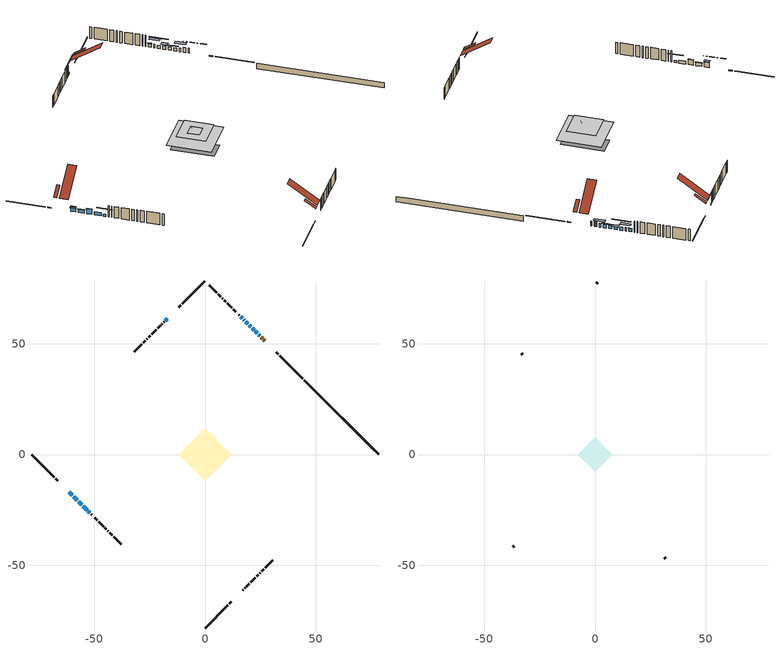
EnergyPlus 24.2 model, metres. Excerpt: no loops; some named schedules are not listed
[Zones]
conditioned space
 floor outside (Floor1 construction): -4,0 0,4 4,0 0,-4 z0.81
 floor adiabatic (AdiabaticFloorConstruction): -11.95,0 0,11.95 11.95,0 0,-11.95 z3.25
 floor foundation (Slab1 construction): -8.4,3.17 -3.17,8.4 8.4,-3.17 3.17,-8.4 z-1.55
 wall outside (RimJoist1 construction): 0,-78.33 10.3,-68.03 / -78.33,0 -68.03,-10.3 / 0,78.33 -10.3,68.03 / 44.06,34.27 33.76,44.57 z0.81:1.11
 wall outside (RimJoist3 construction): 10.96,-67.38 11.88,-66.45 / -67.38,-10.96 -66.45,-11.88 / -10.96,67.38 -11.88,66.45 / 33.1,45.23 32.18,46.16 z0.81:1.11
 wall outside (AdiabaticWallConstruction 1): 26.92,51.41 26.62,51.71 / 25.96,52.37 25.34,52.99 z0.81:2.84
 wall outside (AdiabaticWallConstruction): 24.69,53.65 24.25,54.08 / 17.76,60.57 17.54,60.79 z0.81:2.34; -61.19,-17.14 -59.9,-18.43 / -56.98,-21.35 -55.69,-22.64 z0.81:2.94; 23.6,54.74 22.79,55.54 / 22.14,56.19 21.34,57 / -59.24,-19.09 -57.64,-20.69 / 20.68,57.65 19.88,58.46 / 19.22,59.11 18.42,59.91 / 16.89,61.44 16.09,62.25 z0.81:2.16; -17.14,61.19 -17.85,60.48 z0.81:1.31; -55.03,-23.3 -53.26,-25.08 z0.81:2.03; -52.6,-25.73 -51.95,-26.38 z0.81:1.73
 wall outside (Wall10 construction): 17.14,-61.19 17.31,-61.02 / -51.3,-27.04 -51.12,-27.21 / -18.5,59.83 -18.68,59.66 / 15.43,62.9 15.26,63.07 z0.81:5.69
 wall outside (Wall1 construction): 17.97,-60.36 18.06,-60.27 / -50.47,-27.87 -50.37,-27.96 / -19.33,59 -19.43,58.91 / 14.6,63.73 14.51,63.83 z0.81:5.69
 wall outside (Wall2 construction): 18.72,-59.61 19.9,-58.43 / -49.72,-28.62 -48.54,-29.79 / -20.08,58.25 -21.26,57.07 / 13.85,64.48 12.67,65.66 z0.81:5.69
 wall outside (Wall3 construction): 20.55,-57.78 22.61,-55.72 / -47.88,-30.45 -45.82,-32.51 / -21.92,56.41 -23.98,54.36 / 12.02,66.32 9.96,68.37 z0.81:5.69
 wall outside (Wall4 construction): 23.27,-55.06 23.96,-54.37 / -45.17,-33.17 -44.47,-33.86 / -24.63,53.7 -25.32,53.01 / 9.3,69.03 8.61,69.72 z0.81:5.69
 wall outside (Wall5 construction): 24.62,-53.71 24.85,-53.48 / -43.82,-34.51 -43.58,-34.75 / -25.98,52.35 -26.22,52.12 / 7.95,70.38 7.72,70.61 z0.81:5.69
 wall outside (Wall6 construction): 25.51,-52.82 26.62,-51.72 / -42.93,-35.41 -41.82,-36.51 / -26.87,51.46 -27.98,50.35 / 7.06,71.27 5.95,72.38 z0.81:5.69
 wall outside (Wall7 construction): 27.27,-51.06 30.67,-47.66 / -41.16,-37.17 -37.76,-40.57 / -28.64,49.7 -32.03,46.3 / 5.3,73.03 1.9,76.43 z0.81:5.69
 wall foundation (FoundationWall1 construction): 44.71,33.62,-1.55 44.71,33.62,0.81 74.97,3.36,0.81 74.97,3.36,0.7 78.33,0,0.7 78.33,0,-1.55
 window (WindowConstruction 11): 24.68,53.65 24.25,54.08 z0.81:2.33
 window (WindowConstruction 6): -61.19,-17.14 -59.9,-18.43 z0.81:2.94
 window (WindowConstruction 7): 23.6,54.74 22.79,55.54 z0.81:2.16
 window (WindowConstruction 8): 22.14,56.19 21.34,57 z0.81:2.16
 window (WindowConstruction 9): -59.24,-19.09 -57.64,-20.69 z0.81:2.16
 window (WindowConstruction 10): -56.98,-21.35 -55.69,-22.64 z0.81:2.94
 window (WindowConstruction 12): -17.14,61.19 -17.85,60.49 z0.81:1.31
 window (WindowConstruction): 20.68,57.65 19.88,58.46 z0.81:2.16
 window (WindowConstruction 1): 19.22,59.11 18.42,59.91 z0.81:2.16
 window (WindowConstruction 2): 17.76,60.57 17.55,60.79 z0.81:2.33
 window (WindowConstruction 3): 16.89,61.44 16.09,62.24 z0.81:2.16
 window (WindowConstruction 4): -55.03,-23.3 -53.26,-25.08 z0.81:2.03
 window (WindowConstruction 5): -52.6,-25.73 -51.95,-26.38 z0.81:1.72
 door (Door): 26.92,51.41 26.62,51.71 z0.81:2.84
 door (Door 1): 25.96,52.37 25.34,52.99 z0.81:2.84
 ceiling adiabatic (AdiabaticFloorConstruction): 0,-11.95 11.95,0 0,11.95 -11.95,0 z3.25
 roof outside (Roof1 construction): 13.43,-64.9,5.69 10.45,-61.92,8.5 9.56,-62.81,8.5 12.54,-65.79,5.69; -64.9,-13.43,5.69 -61.92,-10.45,8.5 -62.81,-9.56,8.5 -65.79,-12.54,5.69; -13.43,64.9,5.69 -10.45,61.92,8.5 -9.56,62.81,8.5 -12.54,65.79,5.69; 30.62,47.71,5.69 27.64,44.73,8.5 28.54,43.83,8.5 31.52,46.81,5.69
attic - vented
 floor to conditioned space (Floor2 construction Reversed): -7.83,0 0,7.83 7.83,0 0,-7.83 z5.69
 floor to conditioned space (Floor3 construction Reversed): -2.24,0 0,2.24 2.24,0 0,-2.24 z5.69; -3.14,0 0,3.14 3.14,0 0,-3.14 z5.69
 wall outside (Wall8 construction): 31.33,-47 31.91,-46.42 / -37.11,-41.22 -36.52,-41.81 / -32.69,45.64 -33.28,45.06 / 1.24,77.09 0.66,77.68 z0.81:5.69
 roof outside (Roof2 construction): 16.48,-61.85,5.69 8.52,-53.89,13.19 6.13,-56.28,13.19 14.09,-64.24,5.69; -61.85,-16.48,5.69 -53.89,-8.52,13.19 -56.28,-6.13,13.19 -64.24,-14.09,5.69; -16.48,61.85,5.69 -8.52,53.89,13.19 -6.13,56.28,13.19 -14.09,64.24,5.69; 27.57,50.76,5.69 19.61,42.79,13.19 22,40.4,13.19 29.97,48.37,5.69
shading: 22.96,55.37 25.98,52.35 26.84,53.22 23.82,56.23 z4.16; -59.79,-18.54 -61.3,-17.03 -62.16,-17.9 -60.66,-19.4 z3.09; 22.36,55.97 24.03,54.3 24.24,54.52 22.57,56.18 z2.77; 20.9,57.43 22.57,55.76 22.78,55.97 21.12,57.64 z2.77; -57.53,-20.8 -59.35,-18.98 -59.56,-19.2 -57.74,-21.01 z2.31; -55.58,-22.75 -57.09,-21.24 -57.3,-21.46 -55.79,-22.96 z3.09; -21.08,57.25 -13.91,64.42 -14.12,64.63 -21.29,57.47 z5.88; 19.45,58.89 21.11,57.22 21.97,58.08 20.31,59.75 z2.77; 16.26,62.07 21.38,56.95 21.59,57.17 16.47,62.28 z5.21; 16.25,62.08 19.05,59.28 19.92,60.14 17.11,62.94 z4.16; 15.98,62.35 16.99,61.34 17.21,61.55 16.19,62.56 z2.31; -50.23,-28.11 -54.33,-24.01 -54.54,-24.22 -50.44,-28.32 z4.17
[Building]
Building 1: Terrain=Suburbs
[Site:Location]
Montreal Mirabel Intl AP_QC: Latitude {deg}=45.68; Longitude {deg}=-74.03; Time Zone {hr}=-5; Elevation {m}=82; Keep Site Location Information=Yes
[Site:GroundTemperature:Shallow]
0.642858, -1.75623, -1.94836, -0.80987, 3.76054, 8.30966, 12.2535, 14.7518, 14.9641, 12.9321, 9.08883, 4.67926
[Site:WaterMainsTemperature]
Calculation Method=Schedule; Temperature Schedule=mains temperature schedule
[Material] Roughness=Rough; Thermal Absorptance=0.9
Name | Thickness {m} | Conductivity {W/m-K} | Density {kg/m3} | Specific Heat {J/kg-K} | Solar Absorptance | Visible Absorptance
asphalt or fiberglass shingles | 0.00635 | 0.162714 | 1121.4 | 1465.45 | 0.84 | 0.84
ceiling loosefill ins | 0.169333 | 0.0480833 | 16.02 | 1046.75 | 0.7 | 0.7
ceiling stud and cavity | 0.1397 | 0.0826429 | 65.682 | 1177.47 | 0.7 | 0.7
ceiling stud and cavity 1 | 0.1397 | 0.0833374 | 65.682 | 1177.47 | 0.7 | 0.7
concrete 4.0 in. | 0.1016 | 1.803125 | 2242.8 | 837.4 | 0.7 | 0.7
concrete 8.0 in. | 0.2032 | 1.803125 | 2242.8 | 837.4 | 0.7 | 0.7
door material | 0.04445 | 0.053851 | 512.64 | 1214.23 | 0.7 | 0.7
exterior vertical ins | 0.0471193 | 0.029427 | 32.04 | 1214.23 | 0.7 | 0.7
floor covering | 0.0127 | 0.0433444 | 54.468 | 1339.84 | 0.6 | 0.6
floor rigid ins; rim joist rigid ins; wall rigid ins | 0.051816 | 0.029427 | 32.04 | 1214.23 | 0.7 | 0.7
floor rigid ins 1; wall rigid ins 1 | 0.512978 | 0.029427 | 32.04 | 1214.23 | 0.7 | 0.7
floor stud and cavity | 0.1397 | 0.0878408 | 92.3553 | 1139.71 | 0.7 | 0.7
floor stud and cavity 1 | 0.1397 | 1.75129 | 37.0049 | 1207.88 | 0.7 | 0.7
furniture material conditioned space 1 | 0.1524 | 0.115458 | 640.8 | 1214.23 | 0.6 | 0.6
gypsum board | 0.0127 | 0.160291 | 801 | 837.4 | 0.6 | 0.6
gypsum board 1 | 0.0127 | 0.160291 | 801 | 837.4 | 0.7 | 0.7
osb sheathing 0.5 in. | 0.0127 | 0.115458 | 512.64 | 1214.23 | 0.7 | 0.7
osb sheathing 0.75 in. | 0.01905 | 0.115458 | 512.64 | 1214.23 | 0.7 | 0.7
osb sheathing 2.0 in. | 0.0508 | 0.115458 | 512.64 | 1214.23 | 0.7 | 0.7
rim joist rigid ins 1 | 0.103632 | 0.029427 | 32.04 | 1214.23 | 0.7 | 0.7
rim joist stud and cavity | 0.0508 | 0.0327253 | 125.044 | 1163.47 | 0.6 | 0.6
rim joist stud and cavity 1 | 0.0508 | 0.135078 | 125.044 | 1163.47 | 0.6 | 0.6
roof stud and cavity | 0.2032 | 0.113123 | 78.34581 | 1123.46 | 0.7 | 0.7
wall stud and cavity | 0.1397 | 0.170256 | 139.0536 | 1170.24 | 0.7 | 0.7
wall stud and cavity 1 | 0.1397 | 0.14531 | 139.0536 | 1170.24 | 0.7 | 0.7
wall stud and cavity 10 | 0.0889 | 0.391764 | 83.0341 | 1211.67 | 0.7 | 0.7
wall stud and cavity 2 | 0.1397 | 0.156487 | 139.0536 | 1170.24 | 0.7 | 0.7
wall stud and cavity 3 | 0.1397 | 0.176702 | 139.0536 | 1170.24 | 0.7 | 0.7
wall stud and cavity 4 | 0.1397 | 0.169891 | 139.0536 | 1170.24 | 0.7 | 0.7
wall stud and cavity 5 | 0.1397 | 0.1517 | 139.0536 | 1170.24 | 0.7 | 0.7
wall stud and cavity 6 | 0.1397 | 0.144253 | 139.0536 | 1170.24 | 0.7 | 0.7
wall stud and cavity 7 | 0.0889 | 6.1454 | 50.32683 | 1063.81 | 0.6 | 0.6
wall stud and cavity 8 | 0.1397 | 0.111052 | 139.0536 | 1170.24 | 0.7 | 0.7
wall stud and cavity 9 | 0.0889 | 0.380278 | 52.3479 | 1209.89 | 0.7 | 0.7
wood siding | 0.0254 | 0.102417 | 544.68 | 1172.36 | 0 | 0
wood siding 1 | 0.00254 | 0.102417 | 544.68 | 1172.36 | 0 | 0
wood siding 2; wood siding 3; wood siding 4 | 0.0254 | 0.102417 | 544.68 | 1172.36 | 0.7 | 0.7
[WindowMaterial:SimpleGlazingSystem]
Name | U-Factor {W/m2-K} | Solar Heat Gain Coefficient
WindowMaterial | 2.91963 | 0.67
WindowMaterial 1 | 2.93382 | 0.6
WindowMaterial 2 | 3.07009 | 0.35
WindowMaterial 3 | 2.96619 | 0.55
WindowMaterial 4 | 2.97187 | 0.6
WindowMaterial 5 | 2.961077 | 0.63
WindowMaterial 6 | 3.09508 | 0.34
[Construction]
AdiabaticFloorConstruction: floor stud and cavity 1, floor rigid ins 1, osb sheathing 0.75 in., floor covering
AdiabaticWallConstruction: wood siding 3, wall rigid ins 1, wall stud and cavity 9, gypsum board
AdiabaticWallConstruction 1: wood siding 4, wall rigid ins 1, wall stud and cavity 9, gypsum board
Door; Door 1: door material
Floor1 construction: floor stud and cavity, floor rigid ins, osb sheathing 0.75 in., floor covering
Floor2 construction Reversed: gypsum board, ceiling stud and cavity, ceiling loosefill ins
Floor3 construction Reversed: gypsum board, ceiling stud and cavity 1, ceiling loosefill ins
FoundationWall1 construction: concrete 8.0 in., gypsum board 1
furniture construction conditioned space 1: furniture material conditioned space 1
PartitionWallConstruction: gypsum board, wall stud and cavity 10, gypsum board
RimJoist1 construction: wood siding 2, rim joist rigid ins, osb sheathing 2.0 in., rim joist stud and cavity
RimJoist3 construction: wood siding 2, rim joist rigid ins 1, osb sheathing 2.0 in., rim joist stud and cavity 1
Roof1 construction: asphalt or fiberglass shingles, osb sheathing 0.75 in., roof stud and cavity, gypsum board
Roof2 construction: asphalt or fiberglass shingles
Slab1 construction: concrete 4.0 in.
Wall1 construction: wood siding, wall rigid ins, osb sheathing 0.5 in., wall stud and cavity, gypsum board
Wall10 construction: wood siding, osb sheathing 0.5 in., wall stud and cavity 8, gypsum board
Wall2 construction: wood siding, wall rigid ins, osb sheathing 0.5 in., wall stud and cavity 1, gypsum board
Wall3 construction: wood siding, wall rigid ins, osb sheathing 0.5 in., wall stud and cavity 2, gypsum board
Wall4 construction: wood siding, wall rigid ins, osb sheathing 0.5 in., wall stud and cavity 3, gypsum board
Wall5 construction: wood siding, wall rigid ins, osb sheathing 0.5 in., wall stud and cavity 4, gypsum board
Wall6 construction: wood siding, wall rigid ins, osb sheathing 0.5 in., wall stud and cavity 5, gypsum board
Wall7 construction: wood siding, wall rigid ins, osb sheathing 0.5 in., wall stud and cavity 6, gypsum board
Wall8 construction: wood siding 1, wall stud and cavity 7
WindowConstruction: WindowMaterial
WindowConstruction 1; WindowConstruction 3; WindowConstruction 4; WindowConstruction 7; WindowConstruction 8; WindowConstruction 9: WindowMaterial 1
WindowConstruction 10; WindowConstruction 6: WindowMaterial 4
WindowConstruction 11: WindowMaterial 5
WindowConstruction 12: WindowMaterial 6
WindowConstruction 2: WindowMaterial 2
WindowConstruction 5: WindowMaterial 3
[Zone] Multiplier=1; Part of Total Floor Area=Yes
Name | Volume {m3}
attic - vented | 173.934
conditioned space | 1016.9
[Space]
Name | Zone | Volume {m3}
attic - vented 1 | attic - vented | 173.934
conditioned space 1 | conditioned space | 1016.9
[ZoneInfiltration:EffectiveLeakageArea]
infil attic - vented 1: Zone or Space=attic - vented 1; Schedule=Always On Discrete; Effective Air Leakage Area {cm2}=7033.85; Stack Coefficient=0.000861159; Wind Coefficient=1.98272e-05
[ZoneMixing]
whole house fan mix: Zone or Space=attic - vented; Schedule=Always On Continuous; Design Flow Rate Calculation Method=Flow/Zone; Design Flow Rate {m3/s}=0; Source Zone or Space=conditioned space
[SurfaceProperty:ExposedFoundationPerimeter]
Slab1: Exposed Perimeter Calculation Method=TotalExposedPerimeter; Total Exposed Perimeter {m}=47.543
[InternalMass] Zone or ZoneList=conditioned space; Space or SpaceList=conditioned space 1
Name | Construction | Surface Area {m2}
furniture mass conditioned space 1 | furniture construction conditioned space 1 | 175.54
partition wall mass | PartitionWallConstruction | 438.849
[Lights]
interior lighting: Zone or ZoneList or Space or SpaceList=conditioned space 1; Schedule=interior lighting schedule; Design Level Calculation Method=LightingLevel; Lighting Level {W}=343.2; Return Air Fraction=0; Fraction Radiant=0.6; Fraction Visible=0.2; Fraction Replaceable=1
[People]
occupants: Zone or ZoneList or Space or SpaceList=conditioned space 1; Number of People Schedule=occupants schedule; Number of People Calculation Method=People; Number of People=3; Fraction Radiant=0.314171; Sensible Heat Fraction=0.56303; Activity Level Schedule=occupants activity schedule; Carbon Dioxide Generation Rate {m3/s-W}=0; Enable ASHRAE 55 Comfort Warnings=No; Mean Radiant Temperature Calculation Type=EnclosureAveraged
[ElectricEquipment] Zone or ZoneList or Space or SpaceList=conditioned space 1; Design Level Calculation Method=EquipmentLevel
Name | Schedule | Design Level {W} | Fraction Latent | Fraction Radiant | Fraction Lost
clothes dryer | clothes dryer schedule | 140.772 | 0.015 | 0.081 | 0.85
clothes washer | clothes washer schedule | 32.1985 | 0.03 | 0.162 | 0.7
cooking range | cooking range schedule | 215.147 | 0.08 | 0.432 | 0.2
dishwasher | dishwasher schedule | 66.8632 | 0.3 | 0.18 | 0.4
fridge | fridge schedule | 72.9452 | 0 | 0.6 | 0
mech vent house fan | mech vent house fan schedule | 310 | 0 | 0 | 1
mech vent house fan cfis | mech vent house fan cfis schedule | 0 | 0 | 0 | 0
misc plug loads | misc plug loads schedule | 494.7 | 0.045 | 0.513 | 0.1
whole house fan | Always On Discrete | 0 | 0 | 0 | 1
[OtherEquipment] Zone or ZoneList or Space or SpaceList=conditioned space 1; Design Level Calculation Method=EquipmentLevel
Name | Fuel Type | Schedule | Design Level {W} | Fraction Latent | Fraction Radiant | Fraction Lost
clothes dryer 1 | Electricity | clothes dryer schedule | 0 | 0.015 | 0.081 | 0.85
cooking range 1 | Electricity | cooking range schedule | 0 | 0.08 | 0.432 | 0.2
general water use latent | None | general water use schedule | 62.594 | 1 | 0 | 0
general water use sensible | None | general water use schedule | -61.6891 | 0 | 0.6 | 0
mech vent house fan latent load | None | Always On Discrete | 0 | 1 | 0 | 0
mech vent house fan sensible load | None | Always On Discrete | 0 | 0 | 0 | 0
water heater energy adjustment1 | Electricity | Always On Discrete | 0.01 | 0 | 0 | 1
[ZoneInfiltration:DesignFlowRate] Zone or ZoneList or Space or SpaceList=conditioned space 1; Schedule=Always On Discrete; Design Flow Rate Calculation Method=Flow/Zone; Design Flow Rate {m3/s}=0
infil flow; natural vent flow; whole house fan flow
[Foundation:Kiva]
Foundation Kiva 1: Initial Indoor Air Temperature {C}=21; Wall Height Above Grade {m}=0.810006; Wall Depth Below Slab {m}=0.2032; Custom Block Material Name 1=exterior vertical ins; Custom Block Depth 1 {m}=2.36001; Custom Block X Position 1 {m}=0.2159; Custom Block Z Position 1 {m}=0
[Foundation:Kiva:Settings]
Soil Conductivity {W/m-K}=0.849921; Soil Density {kg/m3}=1842.3; Soil Specific Heat {J/kg-K}=418.7; Ground Solar Absorptivity=0.9; Ground Thermal Absorptivity=0.9; Ground Surface Roughness {m}=0.03; Far-Field Width {m}=40; Deep-Ground Boundary Condition=ZeroFlux; Deep-Ground Depth {m}=40; Minimum Cell Dimension {m}=0.2; Maximum Cell Growth Coefficient=3; Simulation Timestep=Timestep
[Exterior:Lights]
exterior lighting: Schedule=exterior lighting schedule; Design Level {W}=75.6
[Schedule:Constant]
Name | Hourly Value
Always On Continuous; mech vent house fan schedule; mech vent house fan cfis schedule; Always On Discrete | 1
occupants activity schedule | 117.228
fridge schedule | 0
[Schedule:Week:Daily]
interior lighting schedule Week Rule - Jan1-Jan27: interior lighting schedule day, interior lighting schedule day, interior lighting schedule day, interior lighting schedule day, interior lighting schedule day, interior lighting schedule day, interior lighting schedule day, interior lighting schedule default day, interior lighting schedule default day, interior lighting schedule default day, interior lighting schedule default day, interior lighting schedule default day
interior lighting schedule Week Rule - Jan28-Feb3: interior lighting schedule day, interior lighting schedule day, interior lighting schedule day, interior lighting schedule day, interior lighting schedule day 1, interior lighting schedule day 1, interior lighting schedule day 1, interior lighting schedule default day, interior lighting schedule default day, interior lighting schedule default day, interior lighting schedule default day, interior lighting schedule default day
interior lighting schedule Week Rule - Feb4-Feb24: interior lighting schedule day 1, interior lighting schedule day 1, interior lighting schedule day 1, interior lighting schedule day 1, interior lighting schedule day 1, interior lighting schedule day 1, interior lighting schedule day 1, interior lighting schedule default day, interior lighting schedule default day, interior lighting schedule default day, interior lighting schedule default day, interior lighting schedule default day
interior lighting schedule Week Rule - Feb25-Mar3: interior lighting schedule day 1, interior lighting schedule day 1, interior lighting schedule day 1, interior lighting schedule day 1, interior lighting schedule day 2, interior lighting schedule day 2, interior lighting schedule day 2, interior lighting schedule default day, interior lighting schedule default day, interior lighting schedule default day, interior lighting schedule default day, interior lighting schedule default day
interior lighting schedule Week Rule - Mar4-Mar31: interior lighting schedule day 2, interior lighting schedule day 2, interior lighting schedule day 2, interior lighting schedule day 2, interior lighting schedule day 2, interior lighting schedule day 2, interior lighting schedule day 2, interior lighting schedule default day, interior lighting schedule default day, interior lighting schedule default day, interior lighting schedule default day, interior lighting schedule default day
interior lighting schedule Week Rule - Apr1-Apr28: interior lighting schedule day 3, interior lighting schedule day 3, interior lighting schedule day 3, interior lighting schedule day 3, interior lighting schedule day 3, interior lighting schedule day 3, interior lighting schedule day 3, interior lighting schedule default day, interior lighting schedule default day, interior lighting schedule default day, interior lighting schedule default day, interior lighting schedule default day
interior lighting schedule Week Rule - Apr29-May5: interior lighting schedule day 3, interior lighting schedule day 3, interior lighting schedule day 4, interior lighting schedule day 4, interior lighting schedule day 4, interior lighting schedule day 4, interior lighting schedule day 4, interior lighting schedule default day, interior lighting schedule default day, interior lighting schedule default day, interior lighting schedule default day, interior lighting schedule default day
interior lighting schedule Week Rule - May6-May26: interior lighting schedule day 4, interior lighting schedule day 4, interior lighting schedule day 4, interior lighting schedule day 4, interior lighting schedule day 4, interior lighting schedule day 4, interior lighting schedule day 4, interior lighting schedule default day, interior lighting schedule default day, interior lighting schedule default day, interior lighting schedule default day, interior lighting schedule default day
interior lighting schedule Week Rule - May27-Jun2: interior lighting schedule day 4, interior lighting schedule day 4, interior lighting schedule day 4, interior lighting schedule day 4, interior lighting schedule day 4, interior lighting schedule day 5, interior lighting schedule day 5, interior lighting schedule default day, interior lighting schedule default day, interior lighting schedule default day, interior lighting schedule default day, interior lighting schedule default day
interior lighting schedule Week Rule - Jun3-Jun30: interior lighting schedule day 5, interior lighting schedule day 5, interior lighting schedule day 5, interior lighting schedule day 5, interior lighting schedule day 5, interior lighting schedule day 5, interior lighting schedule day 5, interior lighting schedule default day, interior lighting schedule default day, interior lighting schedule default day, interior lighting schedule default day, interior lighting schedule default day
interior lighting schedule Week Rule - Jul1-Jul28: interior lighting schedule day 6, interior lighting schedule day 6, interior lighting schedule day 6, interior lighting schedule day 6, interior lighting schedule day 6, interior lighting schedule day 6, interior lighting schedule day 6, interior lighting schedule default day, interior lighting schedule default day, interior lighting schedule default day, interior lighting schedule default day, interior lighting schedule default day
interior lighting schedule Week Rule - Jul29-Aug4: interior lighting schedule day 6, interior lighting schedule day 6, interior lighting schedule day 6, interior lighting schedule day 7, interior lighting schedule day 7, interior lighting schedule day 7, interior lighting schedule day 7, interior lighting schedule default day, interior lighting schedule default day, interior lighting schedule default day, interior lighting schedule default day, interior lighting schedule default day
interior lighting schedule Week Rule - Aug5-Aug25: interior lighting schedule day 7, interior lighting schedule day 7, interior lighting schedule day 7, interior lighting schedule day 7, interior lighting schedule day 7, interior lighting schedule day 7, interior lighting schedule day 7, interior lighting schedule default day, interior lighting schedule default day, interior lighting schedule default day, interior lighting schedule default day, interior lighting schedule default day
interior lighting schedule Week Rule - Aug26-Sep1: interior lighting schedule day 7, interior lighting schedule day 7, interior lighting schedule day 7, interior lighting schedule day 7, interior lighting schedule day 7, interior lighting schedule day 7, interior lighting schedule day 8, interior lighting schedule default day, interior lighting schedule default day, interior lighting schedule default day, interior lighting schedule default day, interior lighting schedule default day
interior lighting schedule Week Rule - Sep2-Sep29: interior lighting schedule day 8, interior lighting schedule day 8, interior lighting schedule day 8, interior lighting schedule day 8, interior lighting schedule day 8, interior lighting schedule day 8, interior lighting schedule day 8, interior lighting schedule default day, interior lighting schedule default day, interior lighting schedule default day, interior lighting schedule default day, interior lighting schedule default day
interior lighting schedule Week Rule - Sep30-Oct6: interior lighting schedule day 8, interior lighting schedule day 9, interior lighting schedule day 9, interior lighting schedule day 9, interior lighting schedule day 9, interior lighting schedule day 9, interior lighting schedule day 9, interior lighting schedule default day, interior lighting schedule default day, interior lighting schedule default day, interior lighting schedule default day, interior lighting schedule default day
interior lighting schedule Week Rule - Oct7-Oct27: interior lighting schedule day 9, interior lighting schedule day 9, interior lighting schedule day 9, interior lighting schedule day 9, interior lighting schedule day 9, interior lighting schedule day 9, interior lighting schedule day 9, interior lighting schedule default day, interior lighting schedule default day, interior lighting schedule default day, interior lighting schedule default day, interior lighting schedule default day
interior lighting schedule Week Rule - Oct28-Nov3: interior lighting schedule day 9, interior lighting schedule day 9, interior lighting schedule day 9, interior lighting schedule day 9, interior lighting schedule day 10, interior lighting schedule day 10, interior lighting schedule day 10, interior lighting schedule default day, interior lighting schedule default day, interior lighting schedule default day, interior lighting schedule default day, interior lighting schedule default day
interior lighting schedule Week Rule - Nov4-Nov24: interior lighting schedule day 10, interior lighting schedule day 10, interior lighting schedule day 10, interior lighting schedule day 10, interior lighting schedule day 10, interior lighting schedule day 10, interior lighting schedule day 10, interior lighting schedule default day, interior lighting schedule default day, interior lighting schedule default day, interior lighting schedule default day, interior lighting schedule default day
interior lighting schedule Week Rule - Nov25-Dec1: interior lighting schedule day 10, interior lighting schedule day 10, interior lighting schedule day 10, interior lighting schedule day 10, interior lighting schedule day 10, interior lighting schedule day 10, interior lighting schedule day 11, interior lighting schedule default day, interior lighting schedule default day, interior lighting schedule default day, interior lighting schedule default day, interior lighting schedule default day
interior lighting schedule Week Rule - Dec2-Dec31: interior lighting schedule day 11, interior lighting schedule day 11, interior lighting schedule day 11, interior lighting schedule day 11, interior lighting schedule day 11, interior lighting schedule day 11, interior lighting schedule day 11, interior lighting schedule default day, interior lighting schedule default day, interior lighting schedule default day, interior lighting schedule default day, interior lighting schedule default day
occupants schedule Week Rule - Jan1-Dec31: occupants schedule day, occupants schedule day, occupants schedule day, occupants schedule day, occupants schedule day, occupants schedule day, occupants schedule day, occupants schedule default day, occupants schedule default day, occupants schedule default day, occupants schedule default day, occupants schedule default day
clothes dryer schedule Week Rule - Jan1-Dec31: clothes dryer schedule day, clothes dryer schedule day, clothes dryer schedule day, clothes dryer schedule day, clothes dryer schedule day, clothes dryer schedule day, clothes dryer schedule day, clothes dryer schedule default day, clothes dryer schedule default day, clothes dryer schedule default day, clothes dryer schedule default day, clothes dryer schedule default day
clothes washer schedule Week Rule - Jan1-Dec31: clothes washer schedule day, clothes washer schedule day, clothes washer schedule day, clothes washer schedule day, clothes washer schedule day, clothes washer schedule day, clothes washer schedule day, clothes washer schedule default day, clothes washer schedule default day, clothes washer schedule default day, clothes washer schedule default day, clothes washer schedule default day
cooking range schedule Week Rule - Jan1-Dec31: cooking range schedule day, cooking range schedule day, cooking range schedule day, cooking range schedule day, cooking range schedule day, cooking range schedule day, cooking range schedule day, cooking range schedule default day, cooking range schedule default day, cooking range schedule default day, cooking range schedule default day, cooking range schedule default day
dishwasher schedule Week Rule - Jan1-Dec31: dishwasher schedule day, dishwasher schedule day, dishwasher schedule day, dishwasher schedule day, dishwasher schedule day, dishwasher schedule day, dishwasher schedule day, dishwasher schedule default day, dishwasher schedule default day, dishwasher schedule default day, dishwasher schedule default day, dishwasher schedule default day
misc plug loads schedule Week Rule - Jan1-Dec31: misc plug loads schedule day, misc plug loads schedule day, misc plug loads schedule day, misc plug loads schedule day, misc plug loads schedule day, misc plug loads schedule day, misc plug loads schedule day, misc plug loads schedule default day, misc plug loads schedule default day, misc plug loads schedule default day, misc plug loads schedule default day, misc plug loads schedule default day
general water use schedule Week Rule - Jan1-Dec31: general water use schedule day, general water use schedule day, general water use schedule day, general water use schedule day, general water use schedule day, general water use schedule day, general water use schedule day, general water use schedule default day, general water use schedule default day, general water use schedule default day, general water use schedule default day, general water use schedule default day
exterior lighting schedule Week Rule - Jan1-Jan27: exterior lighting schedule day, exterior lighting schedule day, exterior lighting schedule day, exterior lighting schedule day, exterior lighting schedule day, exterior lighting schedule day, exterior lighting schedule day, exterior lighting schedule default day, exterior lighting schedule default day, exterior lighting schedule default day, exterior lighting schedule default day, exterior lighting schedule default day
exterior lighting schedule Week Rule - Jan28-Feb3: exterior lighting schedule day, exterior lighting schedule day, exterior lighting schedule day, exterior lighting schedule day, exterior lighting schedule day 1, exterior lighting schedule day 1, exterior lighting schedule day 1, exterior lighting schedule default day, exterior lighting schedule default day, exterior lighting schedule default day, exterior lighting schedule default day, exterior lighting schedule default day
exterior lighting schedule Week Rule - Feb4-Feb24: exterior lighting schedule day 1, exterior lighting schedule day 1, exterior lighting schedule day 1, exterior lighting schedule day 1, exterior lighting schedule day 1, exterior lighting schedule day 1, exterior lighting schedule day 1, exterior lighting schedule default day, exterior lighting schedule default day, exterior lighting schedule default day, exterior lighting schedule default day, exterior lighting schedule default day
exterior lighting schedule Week Rule - Feb25-Mar3: exterior lighting schedule day 1, exterior lighting schedule day 1, exterior lighting schedule day 1, exterior lighting schedule day 1, exterior lighting schedule day 2, exterior lighting schedule day 2, exterior lighting schedule day 2, exterior lighting schedule default day, exterior lighting schedule default day, exterior lighting schedule default day, exterior lighting schedule default day, exterior lighting schedule default day
exterior lighting schedule Week Rule - Mar4-Mar31: exterior lighting schedule day 2, exterior lighting schedule day 2, exterior lighting schedule day 2, exterior lighting schedule day 2, exterior lighting schedule day 2, exterior lighting schedule day 2, exterior lighting schedule day 2, exterior lighting schedule default day, exterior lighting schedule default day, exterior lighting schedule default day, exterior lighting schedule default day, exterior lighting schedule default day
exterior lighting schedule Week Rule - Apr1-Apr28: exterior lighting schedule day 3, exterior lighting schedule day 3, exterior lighting schedule day 3, exterior lighting schedule day 3, exterior lighting schedule day 3, exterior lighting schedule day 3, exterior lighting schedule day 3, exterior lighting schedule default day, exterior lighting schedule default day, exterior lighting schedule default day, exterior lighting schedule default day, exterior lighting schedule default day
exterior lighting schedule Week Rule - Apr29-May5: exterior lighting schedule day 3, exterior lighting schedule day 3, exterior lighting schedule day 4, exterior lighting schedule day 4, exterior lighting schedule day 4, exterior lighting schedule day 4, exterior lighting schedule day 4, exterior lighting schedule default day, exterior lighting schedule default day, exterior lighting schedule default day, exterior lighting schedule default day, exterior lighting schedule default day
exterior lighting schedule Week Rule - May6-May26: exterior lighting schedule day 4, exterior lighting schedule day 4, exterior lighting schedule day 4, exterior lighting schedule day 4, exterior lighting schedule day 4, exterior lighting schedule day 4, exterior lighting schedule day 4, exterior lighting schedule default day, exterior lighting schedule default day, exterior lighting schedule default day, exterior lighting schedule default day, exterior lighting schedule default day
exterior lighting schedule Week Rule - May27-Jun2: exterior lighting schedule day 4, exterior lighting schedule day 4, exterior lighting schedule day 4, exterior lighting schedule day 4, exterior lighting schedule day 4, exterior lighting schedule day 5, exterior lighting schedule day 5, exterior lighting schedule default day, exterior lighting schedule default day, exterior lighting schedule default day, exterior lighting schedule default day, exterior lighting schedule default day
exterior lighting schedule Week Rule - Jun3-Jun30: exterior lighting schedule day 5, exterior lighting schedule day 5, exterior lighting schedule day 5, exterior lighting schedule day 5, exterior lighting schedule day 5, exterior lighting schedule day 5, exterior lighting schedule day 5, exterior lighting schedule default day, exterior lighting schedule default day, exterior lighting schedule default day, exterior lighting schedule default day, exterior lighting schedule default day
[Schedule:Year]
interior lighting schedule: interior lighting schedule Week Rule - Jan1-Jan27, 1, 1, 1, 27, interior lighting schedule Week Rule - Jan28-Feb3, 1, 28, 2, 3, interior lighting schedule Week Rule - Feb4-Feb24, 2, 4, 2, 24, interior lighting schedule Week Rule - Feb25-Mar3, 2, 25, 3, 3, interior lighting schedule Week Rule - Mar4-Mar31, 3, 4, 3, 31, interior lighting schedule Week Rule - Apr1-Apr28, 4, 1, 4, 28, interior lighting schedule Week Rule - Apr29-May5, 4, 29, 5, 5, interior lighting schedule Week Rule - May6-May26, 5, 6, 5, 26, interior lighting schedule Week Rule - May27-Jun2, 5, 27, 6, 2, interior lighting schedule Week Rule - Jun3-Jun30, 6, 3, 6, 30, interior lighting schedule Week Rule - Jul1-Jul28, 7, 1, 7, 28, interior lighting schedule Week Rule - Jul29-Aug4, 7, 29, 8, 4, interior lighting schedule Week Rule - Aug5-Aug25, 8, 5, 8, 25, interior lighting schedule Week Rule - Aug26-Sep1, 8, 26, 9, 1, interior lighting schedule Week Rule - Sep2-Sep29, 9, 2, 9, 29, interior lighting schedule Week Rule - Sep30-Oct6, 9, 30, 10, 6, interior lighting schedule Week Rule - Oct7-Oct27, 10, 7, 10, 27, interior lighting schedule Week Rule - Oct28-Nov3, 10, 28, 11, 3, interior lighting schedule Week Rule - Nov4-Nov24, 11, 4, 11, 24, interior lighting schedule Week Rule - Nov25-Dec1, 11, 25, 12, 1, interior lighting schedule Week Rule - Dec2-Dec31, 12, 2, 12, 31
occupants schedule: occupants schedule Week Rule - Jan1-Dec31, 1, 1, 12, 31
clothes dryer schedule: clothes dryer schedule Week Rule - Jan1-Dec31, 1, 1, 12, 31
clothes washer schedule: clothes washer schedule Week Rule - Jan1-Dec31, 1, 1, 12, 31
cooking range schedule: cooking range schedule Week Rule - Jan1-Dec31, 1, 1, 12, 31
dishwasher schedule: dishwasher schedule Week Rule - Jan1-Dec31, 1, 1, 12, 31
misc plug loads schedule: misc plug loads schedule Week Rule - Jan1-Dec31, 1, 1, 12, 31
general water use schedule: general water use schedule Week Rule - Jan1-Dec31, 1, 1, 12, 31
exterior lighting schedule: exterior lighting schedule Week Rule - Jan1-Jan27, 1, 1, 1, 27, exterior lighting schedule Week Rule - Jan28-Feb3, 1, 28, 2, 3, exterior lighting schedule Week Rule - Feb4-Feb24, 2, 4, 2, 24, exterior lighting schedule Week Rule - Feb25-Mar3, 2, 25, 3, 3, exterior lighting schedule Week Rule - Mar4-Mar31, 3, 4, 3, 31, exterior lighting schedule Week Rule - Apr1-Apr28, 4, 1, 4, 28, exterior lighting schedule Week Rule - Apr29-May5, 4, 29, 5, 5, exterior lighting schedule Week Rule - May6-May26, 5, 6, 5, 26, exterior lighting schedule Week Rule - May27-Jun2, 5, 27, 6, 2, exterior lighting schedule Week Rule - Jun3-Jun30, 6, 3, 6, 30, exterior lighting schedule Week Rule - Jul1-Jul28, 7, 1, 7, 28, exterior lighting schedule Week Rule - Jul29-Aug4, 7, 29, 8, 4, exterior lighting schedule Week Rule - Aug5-Aug25, 8, 5, 8, 25, exterior lighting schedule Week Rule - Aug26-Sep1, 8, 26, 9, 1, exterior lighting schedule Week Rule - Sep2-Sep29, 9, 2, 9, 29, exterior lighting schedule Week Rule - Sep30-Oct6, 9, 30, 10, 6, exterior lighting schedule Week Rule - Oct7-Oct27, 10, 7, 10, 27, exterior lighting schedule Week Rule - Oct28-Nov3, 10, 28, 11, 3, exterior lighting schedule Week Rule - Nov4-Nov24, 11, 4, 11, 24, exterior lighting schedule Week Rule - Nov25-Dec1, 11, 25, 12, 1, exterior lighting schedule Week Rule - Dec2-Dec31, 12, 2, 12, 31
[Schedule:Compact]
mains temperature schedule: Through: 01/01, For: AllDays, Until: 24:00, 5.61444, Through: 01/02, For: AllDays, Until: 24:00, 5.535, Through: 01/03, For: AllDays, Until: 24:00, 5.45667, Through: 01/04, For: AllDays, Until: 24:00, 5.37944, Through: 01/05, For: AllDays, Until: 24:00, 5.30333, Through: 01/06, For: AllDays, Until: 24:00, 5.22889, Through: 01/07, For: AllDays, Until: 24:00, 5.15611, Through: 01/08, For: AllDays, Until: 24:00, 5.08389, Through: 01/09, For: AllDays, Until: 24:00, 5.01333, Through: 01/10, For: AllDays, Until: 24:00, 4.94444, Through: 01/11, For: AllDays, Until: 24:00, 4.87667, Through: 01/12, For: AllDays, Until: 24:00, 4.81056, Through: 01/13, For: AllDays, Until: 24:00, 4.74556, Through: 01/14, For: AllDays, Until: 24:00, 4.68222, Through: 01/15, For: AllDays, Until: 24:00, 4.62056, Through: 01/16, For: AllDays, Until: 24:00, 4.56, Through: 01/17, For: AllDays, Until: 24:00, 4.50111, Through: 01/18, For: AllDays, Until: 24:00, 4.44389, Through: 01/19, For: AllDays, Until: 24:00, 4.38778, Through: 01/20, For: AllDays, Until: 24:00, 4.33389, Through: 01/21, For: AllDays, Until: 24:00, 4.28111, Through: 01/22, For: AllDays, Until: 24:00, 4.23, Through: 01/23, For: AllDays, Until: 24:00, 4.18056, Through: 01/24, For: AllDays, Until: 24:00, 4.13278, Through: 01/25, For: AllDays, Until: 24:00, 4.08667, Through: 01/26, For: AllDays, Until: 24:00, 4.04222, Through: 01/27, For: AllDays, Until: 24:00, 3.99944, Through: 01/28, For: AllDays, Until: 24:00, 3.95833, Through: 01/29, For: AllDays, Until: 24:00, 3.91889, Through: 01/30, For: AllDays, Until: 24:00, 3.88111, Through: 01/31, For: AllDays, Until: 24:00, 3.845, Through: 02/01, For: AllDays, Until: 24:00, 3.81056, Through: 02/02, For: AllDays, Until: 24:00, 3.77778, Through: 02/03, For: AllDays, Until: 24:00, 3.74722, Through: 02/04, For: AllDays, Until: 24:00, 3.71833, Through: 02/05, For: AllDays, Until: 24:00, 3.69056, Through: 02/06, For: AllDays, Until: 24:00, 3.66556, Through: 02/07, For: AllDays, Until: 24:00, 3.64167, Through: 02/08, For: AllDays, Until: 24:00, 3.61944, Through: 02/09, For: AllDays, Until: 24:00, 3.59944, Through: 02/10, For: AllDays, Until: 24:00, 3.58111, Through: 02/11, For: AllDays, Until: 24:00, 3.56444, Through: 02/12, For: AllDays, Until: 24:00, 3.55, Through: 02/13, For: AllDays, Until: 24:00, 3.53667, Through: 02/14, For: AllDays, Until: 24:00, 3.52556, Through: 02/15, For: AllDays, Until: 24:00, 3.51667, Through: 02/16, For: AllDays, Until: 24:00, 3.50889, Through: 02/17, For: AllDays, Until: 24:00, 3.50333, Through: 02/18, For: AllDays, Until: 24:00, 3.49944, Through: 02/19, For: AllDays, Until: 24:00, 3.49778, Through: 02/20, For: AllDays, Until: 24:00, 3.49778, Through: 02/21, For: AllDays, Until: 24:00, 3.49944, Through: 02/22, For: AllDays, Until: 24:00, 3.50278, Through: 02/23, For: AllDays, Until: 24:00, 3.50833, Through: 02/24, For: AllDays, Until: 24:00, 3.515, Through: 02/25, For: AllDays, Until: 24:00, 3.52444, Through: 02/26, For: AllDays, Until: 24:00, 3.535, Through: 02/27, For: AllDays, Until: 24:00, 3.54778, Through: 02/28, For: AllDays, Until: 24:00, 3.56222, Through: 03/01, For: AllDays, Until: 24:00, 3.57833, Through: 03/02, For: AllDays, Until: 24:00, 3.59667, Through: 03/03, For: AllDays, Until: 24:00, 3.61667, Through: 03/04, For: AllDays, Until: 24:00, 3.63833, Through: 03/05, For: AllDays, Until: 24:00, 3.66167, Through: 03/06, For: AllDays, Until: 24:00, 3.68667, Through: 03/07, For: AllDays, Until: 24:00, 3.71389, Through: 03/08, For: AllDays, Until: 24:00, 3.74278, Through: 03/09, For: AllDays, Until: 24:00, 3.77333, Through: 03/10, For: AllDays, Until: 24:00, 3.80556, Through: 03/11, For: AllDays, Until: 24:00, 3.83944, Through: 03/12, For: AllDays, Until: 24:00, 3.87556, Through: 03/13, For: AllDays, Until: 24:00, 3.91278, Through: 03/14, For: AllDays, Until: 24:00, 3.95222, Through: 03/15, For: AllDays, Until: 24:00, 3.99278, Through: 03/16, For: AllDays, Until: 24:00, 4.03556, Through: 03/17, For: AllDays, Until: 24:00, 4.08, Through: 03/18, For: AllDays, Until: 24:00, 4.12556, Through: 03/19, For: AllDays, Until: 24:00, 4.17333, Through: 03/20, For: AllDays, Until: 24:00, 4.22278, Through: 03/21, For: AllDays, Until: 24:00, 4.27333, Through: 03/22, For: AllDays, Until: 24:00, 4.32556, Through: 03/23, For: AllDays, Until: 24:00, 4.38, Through: 03/24, For: AllDays, Until: 24:00, 4.43556, Through: 03/25, For: AllDays, Until: 24:00, 4.49222, Through: 03/26, For: AllDays, Until: 24:00, 4.55111, Through: 03/27, For: AllDays, Until: 24:00, 4.61111, Through: 03/28, For: AllDays, Until: 24:00, 4.67278, Through: 03/29, For: AllDays, Until: 24:00, 4.73611, Through: 03/30, For: AllDays, Until: 24:00, 4.80056, Through: 03/31, For: AllDays, Until: 24:00, 4.86667, Through: 04/01, For: AllDays, Until: 24:00, 4.93444, Through: 04/02, For: AllDays, Until: 24:00, 5.00333, Through: 04/03, For: AllDays, Until: 24:00, 5.07333, Through: 04/04, For: AllDays, Until: 24:00, 5.145, Through: 04/05, For: AllDays, Until: 24:00, 5.21833, Through: 04/06, For: AllDays, Until: 24:00, 5.29222, Through: 04/07, For: AllDays, Until: 24:00, 5.36778, Through: 04/08, For: AllDays, Until: 24:00, 5.445, Through: 04/09, For: AllDays, Until: 24:00, 5.52333, Through: 04/10, For: AllDays, Until: 24:00, 5.60222, Through: 04/11, For: AllDays, Until: 24:00, 5.68278, Through: 04/12, For: AllDays, Until: 24:00, 5.765, Through: 04/13, For: AllDays, Until: 24:00, 5.84778, Through: 04/14, For: AllDays, Until: 24:00, 5.93167, Through: 04/15, For: AllDays, Until: 24:00, 6.01722, Through: 04/16, For: AllDays, Until: 24:00, 6.10333, Through: 04/17, For: AllDays, Until: 24:00, 6.19056, Through: 04/18, For: AllDays, Until: 24:00, 6.27889, Through: 04/19, For: AllDays, Until: 24:00, 6.36833, Through: 04/20, For: AllDays, Until: 24:00, 6.45833, Through: 04/21, For: AllDays, Until: 24:00, 6.55, Through: 04/22, For: AllDays, Until: 24:00, 6.64222, Through: 04/23, For: AllDays, Until: 24:00, 6.735, Through: 04/24, For: AllDays, Until: 24:00, 6.82944, Through: 04/25, For: AllDays, Until: 24:00, 6.92389, Through: 04/26, For: AllDays, Until: 24:00, 7.01944, Through: 04/27, For: AllDays, Until: 24:00, 7.11611, Through: 04/28, For: AllDays, Until: 24:00, 7.21333, Through: 04/29, For: AllDays, Until: 24:00, 7.31111, Through: 04/30, For: AllDays, Until: 24:00, 7.41, Through: 05/01, For: AllDays, Until: 24:00, 7.50944, Through: 05/02, For: AllDays, Until: 24:00, 7.60889, Through: 05/03, For: AllDays, Until: 24:00, 7.71, Through: 05/04, For: AllDays, Until: 24:00, 7.81111, Through: 05/05, For: AllDays, Until: 24:00, 7.91278, Through: 05/06, For: AllDays, Until: 24:00, 8.015, Through: 05/07, For: AllDays, Until: 24:00, 8.11778, Through: 05/08, For: AllDays, Until: 24:00, 8.22056, Through: 05/09, For: AllDays, Until: 24:00, 8.32444, Through: 05/10, For: AllDays, Until: 24:00, 8.42833, Through: 05/11, For: AllDays, Until: 24:00, 8.53278, Through: 05/12, For: AllDays, Until: 24:00, 8.63722, Through: 05/13, For: AllDays, Until: 24:00, 8.74222, Through: 05/14, For: AllDays, Until: 24:00, 8.84778, Through: 05/15, For: AllDays, Until: 24:00, 8.95333, Through: 05/16, For: AllDays, Until: 24:00, 9.05889, Through: 05/17, For: AllDays, Until: 24:00, 9.165, Through: 05/18, For: AllDays, Until: 24:00, 9.27111, Through: 05/19, For: AllDays, Until: 24:00, 9.37722, Through: 05/20, For: AllDays, Until: 24:00, 9.48389, Through: 05/21, For: AllDays, Until: 24:00, 9.59, Through: 05/22, For: AllDays, Until: 24:00, 9.69667, Through: 05/23, For: AllDays, Until: 24:00, 9.80278, Through: 05/24, For: AllDays, Until: 24:00, 9.90944, Through: 05/25, For: AllDays, Until: 24:00, 10.0156, Through: 05/26, For: AllDays, Until: 24:00, 10.1217, Through: 05/27, For: AllDays, Until: 24:00, 10.2278, Through: 05/28, For: AllDays, Until: 24:00, 10.3339, Through: 05/29, For: AllDays, Until: 24:00, 10.4394, Through: 05/30, For: AllDays, Until: 24:00, 10.545, Through: 05/31, For: AllDays, Until: 24:00, 10.65, Through: 06/01, For: AllDays, Until: 24:00, 10.755, Through: 06/02, For: AllDays, Until: 24:00, 10.86, Through: 06/03, For: AllDays, Until: 24:00, 10.9639, Through: 06/04, For: AllDays, Until: 24:00, 11.0678, Through: 06/05, For: AllDays, Until: 24:00, 11.1717, Through: 06/06, For: AllDays, Until: 24:00, 11.2744, Through: 06/07, For: AllDays, Until: 24:00, 11.3772, Through: 06/08, For: AllDays, Until: 24:00, 11.4789, Through: 06/09, For: AllDays, Until: 24:00, 11.5806, Through: 06/10, For: AllDays, Until: 24:00, 11.6817, Through: 06/11, For: AllDays, Until: 24:00, 11.7822, Through: 06/12, For: AllDays, Until: 24:00, 11.8817, Through: 06/13, For: AllDays, Until: 24:00, 11.9811, Through: 06/14, For: AllDays, Until: 24:00, 12.0794, Through: 06/15, For: AllDays, Until: 24:00, 12.1772, Through: 06/16, For: AllDays, Until: 24:00, 12.2739, Through: 06/17, For: AllDays, Until: 24:00, 12.37, Through: 06/18, For: AllDays, Until: 24:00, 12.4656, Through: 06/19, For: AllDays, Until: 24:00, 12.56, Through: 06/20, For: AllDays, Until: 24:00, 12.6539, Through: 06/21, For: AllDays, Until: 24:00, 12.7467, Through: 06/22, For: AllDays, Until: 24:00, 12.8389, Through: 06/23, For: AllDays, Until: 24:00, 12.93, Through: 06/24, For: AllDays, Until: 24:00, 13.02, Through: 06/25, For: AllDays, Until: 24:00, 13.1089, Through: 06/26, For: AllDays, Until: 24:00, 13.1972, Through: 06/27, For: AllDays, Until: 24:00, 13.2839, Through: 06/28, For: AllDays, Until: 24:00, 13.37, Through: 06/29, For: AllDays, Until: 24:00, 13.455, Through: 06/30, For: AllDays, Until: 24:00, 13.5383, Through: 07/01, For: AllDays, Until: 24:00, 13.6211, Through: 07/02, For: AllDays, Until: 24:00, 13.7028, Through: 07/03, For: AllDays, Until: 24:00, 13.7828, Through: 07/04, For: AllDays, Until: 24:00, 13.8617, Through: 07/05, For: AllDays, Until: 24:00, 13.9394, Through: 07/06, For: AllDays, Until: 24:00, 14.0161, Through: 07/07, For: AllDays, Until: 24:00, 14.0911, Through: 07/08, For: AllDays, Until: 24:00, 14.165, Through: 07/09, For: AllDays, Until: 24:00, 14.2378, Through: 07/10, For: AllDays, Until: 24:00, 14.3089, Through: 07/11, For: AllDays, Until: 24:00, 14.3789, Through: 07/12, For: AllDays, Until: 24:00, 14.4472, Through: 07/13, For: AllDays, Until: 24:00, 14.5144, Through: 07/14, For: AllDays, Until: 24:00, 14.58, Through: 07/15, For: AllDays, Until: 24:00, 14.6444, Through: 07/16, For: AllDays, Until: 24:00, 14.7072, Through: 07/17, For: AllDays, Until: 24:00, 14.7683, Through: 07/18, For: AllDays, Until: 24:00, 14.8278, Through: 07/19, For: AllDays, Until: 24:00, 14.8861, Through: 07/20, For: AllDays, Until: 24:00, 14.9428, Through: 07/21, For: AllDays, Until: 24:00, 14.9978, Through: 07/22, For: AllDays, Until: 24:00, 15.0517, Through: 07/23, For: AllDays, Until: 24:00, 15.1033, Through: 07/24, For: AllDays, Until: 24:00, 15.1539, Through: 07/25, For: AllDays, Until: 24:00, 15.2028, Through: 07/26, For: AllDays, Until: 24:00, 15.2494, Through: 07/27, For: AllDays, Until: 24:00, 15.295, Through: 07/28, For: AllDays, Until: 24:00, 15.3389, Through: 07/29, For: AllDays, Until: 24:00, 15.3811, Through: 07/30, For: AllDays, Until: 24:00, 15.4211, Through: 07/31, For: AllDays, Until: 24:00, 15.46, Through: 08/01, For: AllDays, Until: 24:00, 15.4972, Through: 08/02, For: AllDays, Until: 24:00, 15.5322, Through: 08/03, For: AllDays, Until: 24:00, 15.5656, Through: 08/04, For: AllDays, Until: 24:00, 15.5978, Through: 08/05, For: AllDays, Until: 24:00, 15.6278, Through: 08/06, For: AllDays, Until: 24:00, 15.6561, Through: 08/07, For: AllDays, Until: 24:00, 15.6822, Through: 08/08, For: AllDays, Until: 24:00, 15.7072, Through: 08/09, For: AllDays, Until: 24:00, 15.73, Through: 08/10, For: AllDays, Until: 24:00, 15.7511, Through: 08/11, For: AllDays, Until: 24:00, 15.7706, Through: 08/12, For: AllDays, Until: 24:00, 15.7883, Through: 08/13, For: AllDays, Until: 24:00, 15.8039, Through: 08/14, For: AllDays, Until: 24:00, 15.8178, Through: 08/15, For: AllDays, Until: 24:00, 15.83, Through: 08/16, For: AllDays, Until: 24:00, 15.84, Through: 08/17, For: AllDays, Until: 24:00, 15.8489, Through: 08/18, For: AllDays, Until: 24:00, 15.8556, Through: 08/19, For: AllDays, Until: 24:00, 15.86, Through: 08/20, For: AllDays, Until: 24:00, 15.8633, Through: 08/21, For: AllDays, Until: 24:00, 15.8644, Through: 08/22, For: AllDays, Until: 24:00, 15.8633, Through: 08/23, For: AllDays, Until: 24:00, 15.8611, Through: 08/24, For: AllDays, Until: 24:00, 15.8567, Through: 08/25, For: AllDays, Until: 24:00, 15.8506, Through: 08/26, For: AllDays, Until: 24:00, 15.8428, Through: 08/27, For: AllDays, Until: 24:00, 15.8328, Through: 08/28, For: AllDays, Until: 24:00, 15.8211, Through: 08/29, For: AllDays, Until: 24:00, 15.8078, Through: 08/30, For: AllDays, Until: 24:00, 15.7922, Through: 08/31, For: AllDays, Until: 24:00, 15.7756, Through: 09/01, For: AllDays, Until: 24:00, 15.7567, Through: 09/02, For: AllDays, Until: 24:00, 15.7356, Through: 09/03, For: AllDays, Until: 24:00, 15.7133, Through: 09/04, For: AllDays, Until: 24:00, 15.6889, Through: 09/05, For: AllDays, Until: 24:00, 15.6628, Through: 09/06, For: AllDays, Until: 24:00, 15.635, Through: 09/07, For: AllDays, Until: 24:00, 15.6056, Through: 09/08, For: AllDays, Until: 24:00, 15.5744, Through: 09/09, For: AllDays, Until: 24:00, 15.5411, Through: 09/10, For: AllDays, Until: 24:00, 15.5061, Through: 09/11, For: AllDays, Until: 24:00, 15.47, Through: 09/12, For: AllDays, Until: 24:00, 15.4317, Through: 09/13, For: AllDays, Until: 24:00, 15.3917, Through: 09/14, For: AllDays, Until: 24:00, 15.35, Through: 09/15, For: AllDays, Until: 24:00, 15.3067, Through: 09/16, For: AllDays, Until: 24:00, 15.2617, Through: 09/17, For: AllDays, Until: 24:00, 15.215, Through: 09/18, For: AllDays, Until: 24:00, 15.1667, Through: 09/19, For: AllDays, Until: 24:00, 15.1167, Through: 09/20, For: AllDays, Until: 24:00, 15.065, Through: 09/21, For: AllDays, Until: 24:00, 15.0122, Through: 09/22, For: AllDays, Until: 24:00, 14.9572, Through: 09/23, For: AllDays, Until: 24:00, 14.9011, Through: 09/24, For: AllDays, Until: 24:00, 14.8433, Through: 09/25, For: AllDays, Until: 24:00, 14.7839, Through: 09/26, For: AllDays, Until: 24:00, 14.7233, Through: 09/27, For: AllDays, Until: 24:00, 14.6606, Through: 09/28, For: AllDays, Until: 24:00, 14.5972, Through: 09/29, For: AllDays, Until: 24:00, 14.5317, Through: 09/30, For: AllDays, Until: 24:00, 14.465, Through: 10/01, For: AllDays, Until: 24:00, 14.3967, Through: 10/02, For: AllDays, Until: 24:00, 14.3272, Through: 10/03, For: AllDays, Until: 24:00, 14.2567, Through: 10/04, For: AllDays, Until: 24:00, 14.1844, Through: 10/05, For: AllDays, Until: 24:00, 14.1106, Through: 10/06, For: AllDays, Until: 24:00, 14.0356, Through: 10/07, For: AllDays, Until: 24:00, 13.9594, Through: 10/08, For: AllDays, Until: 24:00, 13.8822, Through: 10/09, For: AllDays, Until: 24:00, 13.8033, Through: 10/10, For: AllDays, Until: 24:00, 13.7233, Through: 10/11, For: AllDays, Until: 24:00, 13.6422, Through: 10/12, For: AllDays, Until: 24:00, 13.56, Through: 10/13, For: AllDays, Until: 24:00, 13.4767, Through: 10/14, For: AllDays, Until: 24:00, 13.3922, Through: 10/15, For: AllDays, Until: 24:00, 13.3067, Through: 10/16, For: AllDays, Until: 24:00, 13.22, Through: 10/17, For: AllDays, Until: 24:00, 13.1322, Through: 10/18, For: AllDays, Until: 24:00, 13.0433, Through: 10/19, For: AllDays, Until: 24:00, 12.9533, Through: 10/20, For: AllDays, Until: 24:00, 12.8628, Through: 10/21, For: AllDays, Until: 24:00, 12.7711, Through: 10/22, For: AllDays, Until: 24:00, 12.6783, Through: 10/23, For: AllDays, Until: 24:00, 12.585, Through: 10/24, For: AllDays, Until: 24:00, 12.4906, Through: 10/25, For: AllDays, Until: 24:00, 12.395, Through: 10/26, For: AllDays, Until: 24:00, 12.2994, Through: 10/27, For: AllDays, Until: 24:00, 12.2022, Through: 10/28, For: AllDays, Until: 24:00, 12.105, Through: 10/29, For: AllDays, Until: 24:00, 12.0067, Through: 10/30, For: AllDays, Until: 24:00, 11.9078, Through: 10/31, For: AllDays, Until: 24:00, 11.8083, Through: 11/01, For: AllDays, Until: 24:00, 11.7078, Through: 11/02, For: AllDays, Until: 24:00, 11.6072, Through: 11/03, For: AllDays, Until: 24:00, 11.5056, Through: 11/04, For: AllDays, Until: 24:00, 11.4039, Through: 11/05, For: AllDays, Until: 24:00, 11.3011, Through: 11/06, For: AllDays, Until: 24:00, 11.1983, Through: 11/07, For: AllDays, Until: 24:00, 11.095, Through: 11/08, For: AllDays, Until: 24:00, 10.9911, Through: 11/09, For: AllDays, Until: 24:00, 10.8872, Through: 11/10, For: AllDays, Until: 24:00, 10.7822, Through: 11/11, For: AllDays, Until: 24:00, 10.6778, Through: 11/12, For: AllDays, Until: 24:00, 10.5722, Through: 11/13, For: AllDays, Until: 24:00, 10.4672, Through: 11/14, For: AllDays, Until: 24:00, 10.3611, Through: 11/15, For: AllDays, Until: 24:00, 10.2556, Through: 11/16, For: AllDays, Until: 24:00, 10.1494, Through: 11/17, For: AllDays, Until: 24:00, 10.0433, Through: 11/18, For: AllDays, Until: 24:00, 9.93722, Through: 11/19, For: AllDays, Until: 24:00, 9.83056, Through: 11/20, For: AllDays, Until: 24:00, 9.72444, Through: 11/21, For: AllDays, Until: 24:00, 9.61778, Through: 11/22, For: AllDays, Until: 24:00, 9.51167, Through: 11/23, For: AllDays, Until: 24:00, 9.405, Through: 11/24, For: AllDays, Until: 24:00, 9.29889, Through: 11/25, For: AllDays, Until: 24:00, 9.19278, Through: 11/26, For: AllDays, Until: 24:00, 9.08667, Through: 11/27, For: AllDays, Until: 24:00, 8.98111, Through: 11/28, For: AllDays, Until: 24:00, 8.875, Through: 11/29, For: AllDays, Until: 24:00, 8.77, Through: 11/30, For: AllDays, Until: 24:00, 8.665, Through: 12/01, For: AllDays, Until: 24:00, 8.56, Through: 12/02, For: AllDays, Until: 24:00, 8.45556, Through: 12/03, For: AllDays, Until: 24:00, 8.35111, Through: 12/04, For: AllDays, Until: 24:00, 8.24778, Through: 12/05, For: AllDays, Until: 24:00, 8.14444, Through: 12/06, For: AllDays, Until: 24:00, 8.04167, Through: 12/07, For: AllDays, Until: 24:00, 7.93889, Through: 12/08, For: AllDays, Until: 24:00, 7.83722, Through: 12/09, For: AllDays, Until: 24:00, 7.73611, Through: 12/10, For: AllDays, Until: 24:00, 7.63556, Through: 12/11, For: AllDays, Until: 24:00, 7.535, Through: 12/12, For: AllDays, Until: 24:00, 7.43556, Through: 12/13, For: AllDays, Until: 24:00, 7.33667, Through: 12/14, For: AllDays, Until: 24:00, 7.23889, Through: 12/15, For: AllDays, Until: 24:00, 7.14167, Through: 12/16, For: AllDays, Until: 24:00, 7.045, Through: 12/17, For: AllDays, Until: 24:00, 6.94889, Through: 12/18, For: AllDays, Until: 24:00, 6.85389, Through: 12/19, For: AllDays, Until: 24:00, 6.75944, Through: 12/20, For: AllDays, Until: 24:00, 6.66611, Through: 12/21, For: AllDays, Until: 24:00, 6.57389, Through: 12/22, For: AllDays, Until: 24:00, 6.48222, Through: 12/23, For: AllDays, Until: 24:00, 6.39167, Through: 12/24, For: AllDays, Until: 24:00, 6.30222, Through: 12/25, For: AllDays, Until: 24:00, 6.21333, Through: 12/26, For: AllDays, Until: 24:00, 6.12611, Through: 12/27, For: AllDays, Until: 24:00, 6.03944, Through: 12/28, For: AllDays, Until: 24:00, 5.95389, Through: 12/29, For: AllDays, Until: 24:00, 5.86944, Through: 12/30, For: AllDays, Until: 24:00, 5.78611, Through: 12/31, For: AllDays, Until: 24:00, 5.70444
